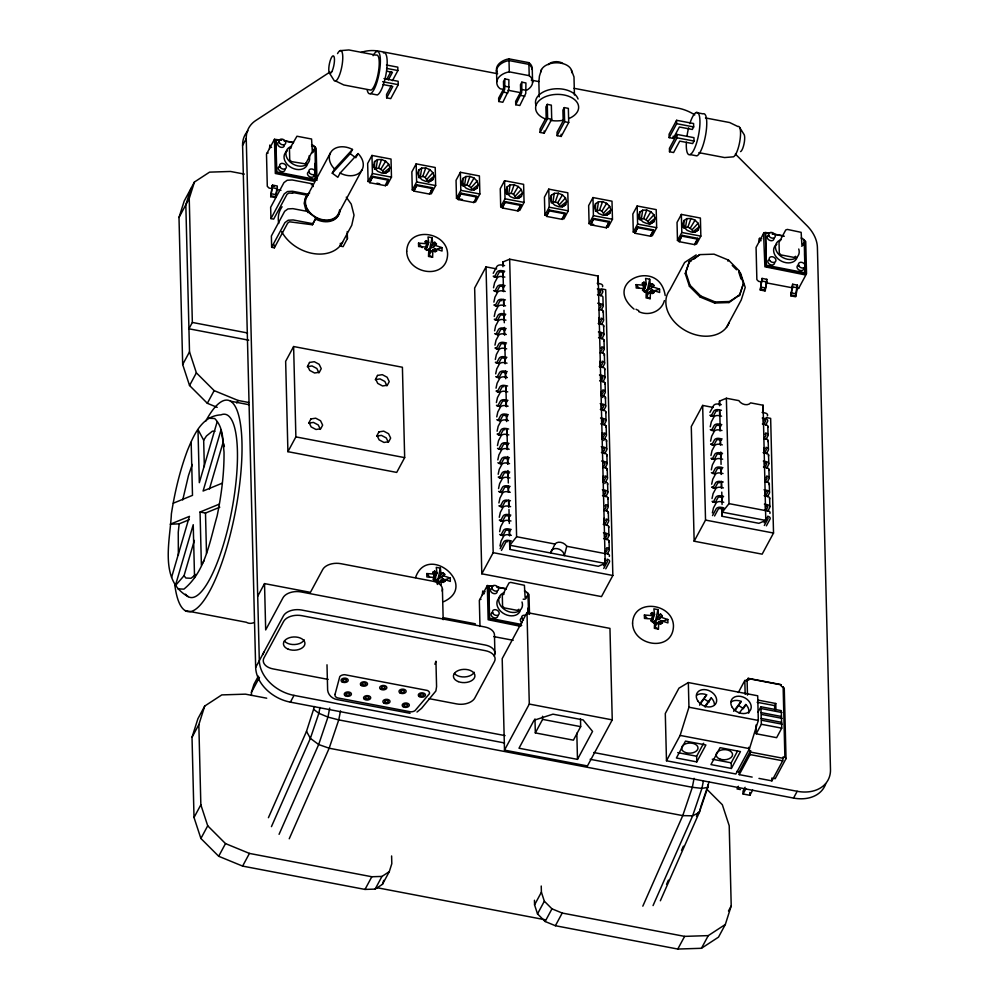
<?xml version="1.0" encoding="UTF-8"?>
<svg xmlns="http://www.w3.org/2000/svg" width="999" height="999" viewBox="0 0 999 999"><rect width="100%" height="100%" fill="white"/><g stroke="black" fill="none" stroke-linecap="round" stroke-linejoin="round"><path stroke-width="1.5" d="M427.297 250.25L426.036 249.213L427.21 246.865L425.949 245.829L427.085 243.731L418.531 243.157L418.606 246.553L427.16 247.128L424.937 248.701L426.623 250.387L428.846 248.801L428.496 256.443L432.579 257.218L432.917 249.588L435.027 251.985L436.638 250.936L434.528 248.526L433.404 250.624L431.368 251.036L429.133 255.195L432.579 257.218M433.803 580.382L435.477 577.272L434.228 576.236L435.352 574.138L426.798 573.563L426.885 576.947L435.439 577.522L434.315 579.62L435.564 580.656M645.304 292.37L643.631 290.697L644.792 288.336L643.543 287.312L644.667 285.214L636.113 284.64L636.201 288.024L644.755 288.599L642.532 290.185L645.304 292.37L646.428 290.284L646.078 297.914L650.162 298.689L650.511 291.059L652.622 293.456L654.22 292.407L652.122 290.01L650.998 292.095L648.963 292.507L646.715 296.666L650.162 298.689M651.947 620.829L653.071 618.743L651.81 617.707L652.946 615.621L644.392 615.047L644.467 618.431L653.021 619.005L651.897 621.103L653.571 622.777L654.707 620.679L654.357 628.321L658.441 629.095L658.778 621.465L660.888 623.863L662.499 622.814L660.639 620.654L659.265 622.502L657.23 622.914L654.994 627.072L658.441 629.095M374.575 161.551L374.488 169.206L378.571 168.019L382.742 170.779L383.429 172.877L389.885 167.844L388.711 164.248L385.651 161.201L381.556 159.515L377.497 159.64L374.575 161.551L373.701 167.27M418.768 169.98L418.693 177.635L422.764 176.448L425.162 177.422L427.622 181.306L434.078 176.274L432.904 172.677L429.857 169.63L425.749 167.944L421.69 168.069L418.768 169.98L417.757 173.164L418.943 176.761L421.99 179.808L426.086 181.493L430.144 181.368L433.067 179.445L434.078 176.274M462.962 178.409L462.887 186.064L466.958 184.865L471.128 187.637L471.815 189.735L478.284 184.69L477.097 181.094L474.05 178.047L469.955 176.361L465.896 176.498L462.962 178.409L461.963 181.581L463.136 185.177L466.183 188.237L470.292 189.922L474.35 189.785L477.272 187.874L478.284 184.69M507.167 186.825L507.08 194.48L511.163 193.294L513.548 194.281L516.021 198.152L522.477 193.119L521.303 189.523L518.244 186.476L514.148 184.79L510.089 184.915L507.167 186.825L506.156 190.01L506.356 193.806M551.361 195.255L551.286 202.909L552.984 201.798L557.754 202.697L560.214 206.581L566.67 201.548L565.496 197.952L562.449 194.905L558.341 193.219L554.283 193.344L551.361 195.255L550.349 198.439L551.535 202.035L554.582 205.082L558.678 206.768L562.737 206.643L565.659 204.733L566.67 201.548M595.554 203.684L595.479 211.338L599.55 210.14L601.947 211.126L604.407 215.01L610.876 209.977L609.69 206.368L606.643 203.321L602.547 201.636L598.488 201.773L595.554 203.684L594.555 206.855L595.729 210.452L598.776 213.511L602.884 215.197L606.942 215.06L609.865 213.149L610.876 209.977M639.76 212.1L639.672 219.755L643.756 218.569L647.926 221.328L648.613 223.426L655.069 218.394L653.895 214.797L650.836 211.751L646.74 210.065L642.682 210.19L639.76 212.1L638.748 215.285L638.948 219.081M683.953 220.529L683.878 228.184L687.949 226.998L692.12 229.758L692.806 231.855L699.263 226.823L698.089 223.227L695.042 220.18L690.933 218.494L686.875 218.619L683.953 220.529L682.941 223.714L683.154 227.51M437.075 582.704L437.112 579.208L434.89 580.781L433.216 579.108L435.439 577.522M441.133 584.552L441.196 579.982L443.306 582.38L444.917 581.331L442.807 578.933L438.524 583.516M502.797 264.86L502.784 262.05L509.665 259.191L598.189 276.061L605.207 563.411L598.314 566.283L509.79 549.4L509.752 540.571M598.189 276.061L598.226 284.89M719.517 405.319L719.492 401.111L726.373 398.251L738.848 400.624A7.168 5.332 28.3 0 0 750.624 402.872L763.099 405.244L765.796 520.442L758.903 523.314L722.19 516.308L722.165 507.529M763.099 405.244L763.086 412.5M189.173 519.742L179.171 523.838L178.259 532.23L178.359 555.244M504.845 78.933L504.682 89.41L498.738 101.498L502.822 102.273L508.766 90.185L508.916 79.708L504.845 78.933L503.471 81.468L503.658 88.811L498.651 98.102L498.738 101.498M521.84 82.168L521.678 92.657L515.734 104.733L519.817 105.507L525.761 93.431L525.924 82.954L521.84 82.168L520.479 84.703L520.654 92.045L515.659 101.349L515.734 104.733M756.218 733.778L761.338 724.275L760.901 706.768L781.305 710.651L781.742 728.159L776.623 737.674L756.218 733.778L756.006 725.024M376.198 168.094L377.497 159.64M420.392 176.523L421.69 168.069M464.597 184.94L465.896 176.498M508.791 193.369L510.089 184.915M552.984 201.798L554.283 193.344M597.19 210.215L598.488 201.773M641.383 218.644L642.682 210.19M685.576 227.073L686.875 218.619M427.21 246.865L428.683 242.682L428.009 236.963L432.092 237.75L432.767 243.456L429.046 251.798L429.133 255.195M435.477 577.272L436.963 573.089L436.276 567.37L440.359 568.144L441.046 573.863L437.325 582.205L437.375 584.465M644.792 288.336L646.278 284.166L645.591 278.446L649.675 279.221L650.361 284.94L646.64 293.281L646.715 296.666M653.071 618.743L654.545 614.56L653.87 608.841L657.941 609.627L658.628 615.347L654.907 623.676L654.994 627.072M182.73 499.937L188.486 475.549L192.233 464.473M268.419 817.706L306.506 731.343L314.473 706.505M319.992 707.442L318.856 713.298L310.377 738.361L271.441 826.635M329.707 708.066L327.959 717.082L318.669 744.542L279.071 834.315M340.509 710.926L338.748 719.892L329.171 748.226L289.235 838.76M694.08 778.321L692.332 787.299L682.754 815.621L642.819 906.168M703.396 780.856L701.935 788.373L692.644 815.821L653.046 905.594M708.903 781.568L707.767 787.424L699.288 812.499L660.351 900.773M566.77 546.291L564.335 555.619A7.168 5.332 28.3 0 0 557.392 548.676A7.168 5.332 28.3 0 0 550.736 553.034L554.994 544.043A7.168 5.332 28.3 0 1 566.77 546.291L605.144 553.608L607.092 550.162A1.598 0.987 -1.4 0 0 606.093 548.938M432.092 237.75L429.046 251.798L434.79 249.95M493.518 287.762L494.58 282.829L497.152 278.059A3.746 2.31 -1.4 0 1 501.885 276.536L504.87 277.098M493.881 302.11L494.942 297.178L497.514 292.407A3.746 2.31 -1.4 0 1 502.247 290.884L505.219 291.446M494.23 316.458L495.304 311.513L497.864 306.755A3.746 2.31 -1.4 0 1 502.609 305.219L505.581 305.794M437.624 580.794L440.359 568.144M494.592 330.806L495.666 325.861L498.226 321.104A3.746 2.31 -1.4 0 1 502.972 319.568L505.944 320.142M494.955 345.142L496.016 340.209L498.588 335.439A3.746 2.31 -1.4 0 1 503.321 333.916L506.306 334.478M495.317 359.49L496.378 354.558L498.951 349.787A3.746 2.31 -1.4 0 1 503.683 348.264L506.668 348.826M495.679 373.838L496.74 368.906L499.3 364.136A3.746 2.31 -1.4 0 1 504.045 362.612L507.017 363.174M496.028 388.186L497.102 383.241L499.662 378.484A3.746 2.31 -1.4 0 1 504.408 376.948L507.38 377.522M496.391 402.535L497.465 397.59L500.024 392.832A3.746 2.31 -1.4 0 1 504.757 391.296L507.742 391.87M496.753 416.87L497.814 411.938L500.387 407.167A3.746 2.31 -1.4 0 1 505.119 405.644L508.104 406.206M497.115 431.218L498.176 426.286L500.749 421.516A3.746 2.31 -1.4 0 1 505.482 419.992L508.454 420.554M497.465 445.566L498.538 440.634L501.098 435.864A3.746 2.31 -1.4 0 1 505.844 434.34L508.816 434.902M497.827 459.915L498.901 454.97L501.461 450.212A3.746 2.31 -1.4 0 1 506.193 448.676L509.178 449.25M498.189 474.263L499.25 469.318L501.823 464.56A3.746 2.31 -1.4 0 1 506.555 463.024L509.54 463.598M498.551 488.598L499.612 483.666L502.185 478.896A3.746 2.31 -1.4 0 1 506.918 477.372L509.89 477.934M498.901 502.947L499.975 498.014L502.534 493.244A3.746 2.31 -1.4 0 1 507.28 491.72L510.252 492.282M499.263 517.295L500.337 512.362L502.897 507.592A3.746 2.31 -1.4 0 1 507.642 506.068L510.614 506.63M499.625 531.643L500.686 526.698L503.259 521.94A3.746 2.31 -1.4 0 1 507.992 520.404L510.976 520.979M499.987 545.991L501.048 541.046L503.621 536.288A3.746 2.31 -1.4 0 1 508.354 534.752L511.338 535.327M649.675 279.221L646.64 293.281L659.552 289.111L659.64 292.495L652.122 290.01M603.608 565.734L604.145 563.274M657.941 609.627L654.907 623.676L659.215 622.29M710.239 426.823L711.3 421.89L713.86 417.12A3.746 2.31 -1.4 0 1 718.606 415.596L721.578 416.158M710.589 441.171L711.663 436.226L714.223 431.468A3.746 2.31 -1.4 0 1 718.968 429.932L721.94 430.507M710.951 455.519L712.012 450.574L714.585 445.816A3.746 2.31 -1.4 0 1 719.317 444.28L722.302 444.855M711.313 469.855L712.374 464.922L714.947 460.152A3.746 2.31 -1.4 0 1 719.68 458.628L722.664 459.19M711.675 484.203L712.737 479.27L715.309 474.5A3.746 2.31 -1.4 0 1 720.042 472.977L723.014 473.538M712.025 498.551L713.099 493.618L715.659 488.848A3.746 2.31 -1.4 0 1 720.404 487.325L723.376 487.887M712.387 512.899L713.461 507.954L716.021 503.196A3.746 2.31 -1.4 0 1 720.754 501.66L723.738 502.235M764.198 522.777L764.735 520.304M752.172 777.097L739.248 774.637L750.062 754.57L750.549 750.686L748.85 750.361L748.775 747.289M758.965 778.396L771.89 780.856L782.692 760.788L783.191 756.905L784.889 757.23L786.026 758.616L775.212 778.683L772.951 778.246M313.286 186.551L311.938 183.729L292.133 179.957L287.2 180.245L283.966 182.592L270.654 207.305L270.941 218.606L273.664 219.118L286.963 194.405L288.761 193.107L292.482 193.132L292.719 192.058M270.704 196.703L272.502 185.09L277.26 186.001L277.322 188.674L275.462 197.602L270.704 196.703L272.502 185.09M276.86 188.986L275.462 197.602M760.276 290.022L762.075 278.409L766.832 279.32L766.895 282.005L765.034 290.934L760.276 290.022L762.075 278.409M766.433 282.305L765.034 290.934M790.871 295.854L792.669 284.24L797.427 285.152L797.489 287.837L795.629 296.765L790.871 295.854L792.669 284.24M795.566 294.081L797.427 285.152M700.486 808.016L699.288 812.499L692.644 815.821L682.754 815.621L329.171 748.226L318.669 744.542L310.377 738.361L306.506 731.343M171.591 577.335L189.448 516.371L170.255 524.225L179.171 523.838M217.183 421.715L199.325 482.679L197.989 429.57L203.671 440.209L204.333 466.62M220.966 430.045L203.097 491.021L222.29 483.166M194.555 577.822L193.232 524.7L175.362 585.676L184.041 575.686L194.368 540.434M209.403 489.11L223.177 442.107L221.241 431.556M666.483 760.763L680.132 735.414L688.948 707.217L688.336 682.554L757.704 695.779L758.316 720.441L749.5 748.638L735.851 773.988L666.483 760.763L665.297 713.511L678.958 688.161L688.336 682.554M217.195 407.355L207.33 403.296L189.548 385.514L182.68 364.523L178.996 217.47L184.203 201.036L194.443 182.018L209.553 172.14L230.519 171.466L244.305 174.101M191.034 188.361L185.826 204.795L189.51 351.848L196.378 372.839L214.161 390.621L238.087 400.462L248.801 402.497M178.996 217.47L189.236 198.451L194.443 182.018M391.608 855.956L391.808 863.698L389.285 871.652L382.455 884.327L375.149 889.098L364.997 889.422L242.607 866.096L218.681 856.268L200.899 838.473L194.018 817.494L192.02 737.287L197.902 718.731L204.72 706.056L221.778 694.904L245.442 694.155L266.708 698.201M192.02 737.287L198.838 724.612L204.72 706.056M373.564 164.735L374.737 168.332L377.797 171.378L381.893 173.064L385.951 172.939L388.873 171.029L389.885 167.844M251.498 695.429L251.423 692.332L253.933 684.377L258.366 676.148M541.52 69.53L539.423 76.161L538.861 81.881L539.235 96.94M506.156 190.01L507.33 193.606L510.389 196.653L514.485 198.339L518.543 198.214L521.466 196.303L522.477 193.119M382.455 884.327L383.716 880.344M638.748 215.285L639.922 218.881L642.981 221.928L647.077 223.614L651.136 223.489L654.058 221.578L655.069 218.394M682.941 223.714L684.128 227.31L687.175 230.357L691.271 232.043L695.329 231.918L698.251 230.007L699.263 226.823M685.289 273.639L689.422 261.363L699.737 254.62L714.035 254.158L728.508 260.102L739.26 270.866L743.418 283.554L739.859 294.767L728.983 302.56L714.672 303.022L700.199 297.078L689.447 286.313L685.289 273.639L689.422 261.363M739.297 295.816L743.418 283.554M534.453 900.249L534.565 904.882L537.512 913.885L545.142 921.503L555.394 925.723L677.784 949.05L701.448 948.288L718.506 937.137L725.336 924.462L731.218 905.918L729.208 825.711L722.339 804.732L706.643 789.035M700.886 806.518L708.266 784.715L707.767 787.424L701.935 788.373L692.332 787.299L338.748 719.892L327.959 717.082L318.856 713.298L313.886 709.54M378.571 168.019L381.556 159.515M422.764 176.448L425.749 167.944M466.958 184.865L469.955 176.361M511.163 193.294L514.148 184.79M555.357 201.723L558.341 193.219M599.55 210.14L602.547 201.636M643.756 218.569L646.74 210.065M687.949 226.998L690.933 218.494M666.545 884.39L668.418 880.144M681.53 850.411L683.403 846.165M696.515 816.433L698.388 812.187M281.631 140.222L274.475 139.273L266.496 154.121L267.295 186.313L269.031 188.049L272.015 188.611M274.475 139.273L275.324 173.464L313.811 181.206M312.3 151.361L311.576 139.023L296.953 136.226L289.46 149.138L289.735 159.877L291.471 161.613L305.582 163.886L311.838 152.273M305.582 163.886L306.044 162.987M270.941 218.606L284.253 193.881L287.487 191.533L292.42 191.246L308.341 194.281L305.369 197.952L304.171 203.309L305.657 209.191L308.204 212.737L308.778 211.676L292.844 208.641L287.924 208.928L284.678 211.276L271.378 236.001L271.653 247.29L274.375 247.814L287.687 223.102L289.485 221.79L312.375 224.775L315.984 217.907A18.644 13.861 28.3 0 0 340.047 210.402M312.375 224.775L315.984 217.907L310.177 213.624L306.218 208.129L304.732 202.26L305.944 196.89L309.653 192.857M415.534 577.572C427.547 542.669 479.145 585.389 443.731 601.66M492.969 586.226L487.312 585.551L479.333 600.399L479.982 626.46M487.312 585.551L488.161 619.742L520.679 626.348M525.137 597.652L524.413 585.302L510.626 582.38L509.028 582.904L502.297 595.429L502.572 606.156L504.295 607.892L517.22 610.352L518.881 609.265M664.385 300.599C661.45 311.688 648.688 316.471 638.661 311.563M769.705 233.267L765.234 232.405L763.573 233.491L764.897 266.783L804.869 274.812L806.53 273.726L805.731 241.533L803.995 239.797M795.616 256.306L793.955 257.392L781.031 254.932L779.307 253.197L779.033 242.47L785.763 229.945L787.362 229.42L801.148 232.342L801.872 244.693M797.364 288.761L799.025 287.662M504.495 742.956L290.372 702.147A35.852 26.648 28.3 0 1 255.669 667.432L242.595 145.392L246.241 138.636A35.852 26.648 28.3 0 1 255.694 120.567L329.982 72.015M189.236 198.451L192.345 322.452L188.923 328.796L248.714 340.184M182.68 364.523L189.51 351.848M189.548 385.514L196.378 372.839M271.653 247.29L284.965 222.577L288.212 220.23L293.132 219.942L312.949 223.714M311.376 184.79L311.938 183.729M306.568 197.228L330.457 152.859M207.33 403.296L214.161 390.621M340.122 173.064A17.932 13.324 28.3 0 0 360.627 171.803A17.932 13.324 28.3 0 0 358.067 153.571L340.122 173.064L337.849 177.285L332.255 173.177L334.528 168.956L352.485 149.45A17.932 13.324 28.3 0 0 331.968 150.724A17.932 13.324 28.3 0 0 334.528 168.956M386.9 79.058L390.996 71.453M388.349 79.908L392.445 72.303L386.7 71.216M332.255 173.177L350.199 153.684L352.485 149.45M392.42 80.682L397.889 70.542L397.802 67.158L386.463 64.997M391.346 85.577L386.563 94.443L386.65 97.827L390.734 98.614L398.239 84.665L398.151 81.281L383.991 78.584M386.65 97.827L392.794 86.426L382.742 84.515M355.794 157.792L358.067 153.571M362.137 169.655L338.249 214.023A17.932 13.324 28.3 0 1 314.71 216.546A17.932 13.324 28.3 0 1 308.079 195.092M236.726 402.997L238.087 400.462M385.464 185.689L385.452 184.84L387.15 185.165L391.471 177.148L391.021 159.066L371.978 155.444L367.657 163.461L368.107 181.543L369.805 181.868L372.764 176.373L388.399 179.358L388.424 180.195L385.464 185.689L369.83 182.717L369.805 181.868M368.107 181.543L372.427 173.514L371.978 155.444M369.83 182.717L372.764 176.373M347.252 231.543L347.427 238.611L343.107 246.641L340.384 246.116L351.76 225.25L354.021 215.147L351.223 204.071L346.266 197.165M293.619 346.528L285.652 361.313L287.912 451.673L396.703 472.415L404.67 457.629L402.41 367.257L293.619 346.528L295.879 436.888L287.912 451.673M386.188 183.466L387.662 180.732M429.67 194.118L429.645 193.269L431.343 193.594L435.664 185.564L435.214 167.495L416.171 163.861L411.85 171.89L412.3 189.96L414.011 190.285L416.958 184.803L432.604 187.775L432.617 188.624L429.67 194.118L414.023 191.134L414.011 190.285M412.3 189.96L416.633 181.943L416.171 163.861M414.023 191.134L416.958 184.803M431.118 190.522L432.604 187.775M473.863 202.547L476.798 196.204L461.163 193.219L458.204 198.714L458.229 199.563L473.863 202.547L473.838 201.698L475.536 202.023L479.87 193.993L479.408 175.924L460.377 172.29L456.056 180.32L456.506 198.389L462.462 199.525M456.506 198.389L460.826 190.359L460.377 172.29M458.229 199.563L461.163 193.219M431.293 247.64L433.316 247.24L434.453 245.142L436.463 243.943L434.79 242.27L432.767 243.456M432.917 249.588L431.793 251.673L431.368 251.036M257.705 596.278L264.523 583.603L310.427 592.357L322.702 569.542A14.348 8.829 -1.4 0 1 340.859 563.686L432.654 581.181A14.348 8.829 -1.4 0 1 442.182 591.096M518.056 210.964L518.044 210.115L519.742 210.439L524.063 202.422L523.613 184.34L504.57 180.719L500.249 188.736L500.699 206.818L502.397 207.143L505.357 201.648L520.991 204.633L521.016 205.469L518.056 210.964L502.422 207.992L502.397 207.143M547.277 104.358L545.904 106.893L546.178 117.632L540.034 129.033L540.122 132.43L544.193 133.204L551.71 119.256L551.348 105.145L547.277 104.358L547.627 118.481L540.122 132.43M500.699 206.818L505.019 198.789L504.57 180.719M502.422 207.992L505.357 201.648M255.669 667.432L283.429 615.884A14.348 8.829 -1.4 0 1 301.573 610.027L485.164 645.017A14.348 8.829 -1.4 0 1 494.218 656.056M564.273 107.605L562.899 110.14L563.174 120.867L557.03 132.28L557.117 135.664L561.201 136.438L568.706 122.502L568.356 108.379L564.273 107.605L564.622 121.728L557.117 135.664M251.423 692.332L259.478 677.347M496.628 268.906L486.026 266.883L474.65 288.012L481.805 573.801L601.485 596.603L612.849 575.486L605.694 289.698L601.148 288.836M518.044 210.115L520.991 204.633M194.018 817.494L200.849 804.807L198.838 724.612M493.219 273.301L496.865 266.546A3.746 2.31 -1.4 0 1 501.598 265.01L504.582 265.584M504.033 272.49L501.061 271.928A1.598 0.987 -1.4 0 0 499.038 272.577L496.478 277.347L493.231 276.236L494.443 276.948L497.002 272.19A3.746 2.31 -1.4 0 1 501.735 270.654L504.72 271.228M562.262 219.393L562.237 218.544L563.936 218.868L568.256 210.839L567.807 192.77L548.763 189.136L544.443 197.165L544.892 215.235L546.603 215.559L549.55 210.077L565.197 213.049L565.222 213.898L562.262 219.393L546.615 216.408L546.603 215.559M493.593 290.584L494.792 291.296L497.365 286.538A3.746 2.31 -1.4 0 1 502.097 285.002L505.082 285.577M200.899 838.473L207.717 825.798L200.849 804.807M494.792 291.296L496.84 291.683L499.4 286.925A1.598 0.987 -1.4 0 1 501.423 286.276L504.395 286.838M501.773 300.612A1.598 0.987 -1.4 0 0 499.762 301.273L497.19 306.031L493.943 304.932L495.154 305.644L497.727 300.874A3.746 2.31 -1.4 0 1 502.46 299.35L505.432 299.912M544.892 215.235L549.225 207.218L548.763 189.136M546.615 216.408L549.55 210.077M505.119 315.534L502.135 314.96A1.598 0.987 -1.4 0 0 500.124 315.609L497.552 320.379L494.305 319.28L495.516 319.992L498.076 315.222A3.746 2.31 -1.4 0 1 502.822 313.698L505.794 314.26M290.372 702.147L294.018 695.391L505.069 735.614M494.667 333.629L495.879 334.34L498.439 329.57A3.746 2.31 -1.4 0 1 503.184 328.047L506.156 328.609M495.879 334.34L497.914 334.727L500.487 329.957A1.598 0.987 -1.4 0 1 502.497 329.308L505.469 329.882M218.681 856.268L225.499 843.593L207.717 825.798M562.237 218.544L564.46 214.423M505.831 344.218L502.859 343.656A1.598 0.987 -1.4 0 0 500.836 344.305L498.276 349.076L495.029 347.964L496.228 348.676L498.801 343.918A3.746 2.31 -1.4 0 1 503.533 342.382L506.518 342.957M506.193 358.566L503.209 358.004A1.598 0.987 -1.4 0 0 501.198 358.653L498.638 363.411L495.379 362.312L496.59 363.024L499.163 358.266A3.746 2.31 -1.4 0 1 503.896 356.73L506.88 357.305M606.455 227.822L609.39 221.478L593.756 218.494L590.796 223.988L590.821 224.837L606.455 227.822L606.43 226.973L608.129 227.297L612.462 219.268L612 201.199L592.969 197.565L588.648 205.594L589.098 223.664L593.643 224.538M495.741 376.66L496.953 377.372L499.512 372.602A3.746 2.31 -1.4 0 1 504.258 371.079L507.23 371.64M496.953 377.372L498.988 377.759L501.56 373.002A1.598 0.987 -1.4 0 1 503.571 372.34L506.555 372.914M503.933 386.688A1.598 0.987 -1.4 0 0 501.923 387.337L499.35 392.108L496.103 391.009L497.315 391.72L499.875 386.95A3.746 2.31 -1.4 0 1 504.62 385.427L507.592 385.989M242.607 866.096L249.438 853.421L371.828 876.747L381.968 876.423L389.285 871.652M589.098 223.664L593.418 215.634L592.969 197.565M590.821 224.837L593.756 218.494M507.267 401.61L504.295 401.036A1.598 0.987 -1.4 0 0 502.272 401.685L499.712 406.456L496.466 405.357L497.664 406.069L500.237 401.298A3.746 2.31 -1.4 0 1 504.97 399.775L507.954 400.337M496.828 419.705L498.026 420.404L500.599 415.646A3.746 2.31 -1.4 0 1 505.332 414.11L508.316 414.685M498.026 420.404L500.074 420.804L502.634 416.034A1.598 0.987 -1.4 0 1 504.645 415.384L507.629 415.946M606.43 226.973L609.39 221.478M505.007 429.732A1.598 0.987 -1.4 0 0 502.997 430.382L500.424 435.139L497.177 434.041L498.389 434.752L500.961 429.995A3.746 2.31 -1.4 0 1 505.694 428.459L508.666 429.033M497.539 448.389L498.751 449.1L501.311 444.33A3.746 2.31 -1.4 0 1 506.056 442.807L509.028 443.369M676.585 120.305L669.08 134.241L669.168 137.637L673.239 138.411L679.382 126.998L692.307 129.47L693.668 126.935L693.581 123.539L676.585 120.305L676.673 123.689L669.168 137.637M498.751 449.1L500.786 449.488L503.359 444.73A1.598 0.987 -1.4 0 1 505.369 444.068L508.341 444.642M650.649 236.239L650.636 235.389L652.335 235.714L656.655 227.697L656.206 209.615L637.162 205.994L632.842 214.023L633.291 232.093L634.989 232.417L637.949 226.923L653.583 229.907L653.608 230.744L650.649 236.239L635.014 233.267L634.989 232.417M497.902 462.737L499.113 463.449L501.673 458.678A3.746 2.31 -1.4 0 1 506.406 457.155L509.39 457.717M435.989 581.306L437.112 579.208M676.935 134.415L669.43 148.364L669.517 151.748L673.601 152.535L679.732 141.121L692.657 143.581L694.018 141.046L693.943 137.662L676.935 134.415L677.022 137.812L669.517 151.748M499.113 463.449L501.148 463.836L503.708 459.065A1.598 0.987 -1.4 0 1 505.731 458.416L508.703 458.991M439.56 578.046L441.595 577.634L442.719 575.549L444.742 574.35L443.057 572.664L441.046 573.863M443.306 582.38L440.072 582.08L441.196 579.982M509.065 473.339L506.093 472.764A1.598 0.987 -1.4 0 0 504.07 473.414L501.51 478.184L498.264 477.085L499.463 477.797L502.035 473.026A3.746 2.31 -1.4 0 1 506.768 471.503L509.752 472.065M598.701 295.517L600.624 291.945A1.598 0.987 -1.4 0 0 599.625 290.709M633.291 232.093L637.612 224.063L637.162 205.994M600.749 295.904L602.672 292.332A3.746 2.31 -1.4 0 0 600.312 289.448L597.327 288.886M635.014 233.267L637.949 226.923M498.613 491.433L499.825 492.132L502.397 487.375A3.746 2.31 -1.4 0 1 507.13 485.839L510.102 486.413M599.063 309.865L600.986 306.281A1.598 0.987 -1.4 0 0 599.987 305.057M499.825 492.132L501.86 492.532L504.433 487.762A1.598 0.987 -1.4 0 1 506.443 487.112L509.428 487.674M601.098 310.252L603.034 306.681A3.746 2.31 -1.4 0 0 600.661 303.796L597.689 303.221M506.805 501.461A1.598 0.987 -1.4 0 0 504.795 502.11L502.222 506.868L498.976 505.769L500.187 506.481L502.747 501.723A3.746 2.31 -1.4 0 1 507.492 500.187L510.464 500.761M599.425 324.213L601.348 320.629A1.598 0.987 -1.4 0 0 600.349 319.405M601.46 324.6L603.384 321.016A3.746 2.31 -1.4 0 0 601.023 318.144M650.636 235.389L653.583 229.907M510.139 516.371L507.167 515.796A1.598 0.987 -1.4 0 0 505.144 516.458L502.584 521.216L499.338 520.117L500.549 520.829L503.109 516.058A3.746 2.31 -1.4 0 1 507.854 514.535L510.826 515.097M599.787 338.549L601.71 334.977A1.598 0.987 -1.4 0 0 600.699 333.753M601.823 338.936L603.746 335.364A3.746 2.31 -1.4 0 0 601.386 332.48L598.413 331.918M499.7 534.465L500.899 535.177L503.471 530.407A3.746 2.31 -1.4 0 1 508.204 528.883L511.188 529.445M600.137 352.897L602.072 349.325A1.598 0.987 -1.4 0 0 601.061 348.102M481.805 573.801L493.181 552.672L486.026 266.883M500.899 535.177L502.947 535.564L505.506 530.794A1.598 0.987 -1.4 0 1 507.529 530.144L510.501 530.719M602.185 353.284L604.108 349.712A3.746 2.31 -1.4 0 0 601.748 346.828M500.124 548.688L503.758 541.933A3.746 2.31 -1.4 0 1 508.491 540.397L511.476 540.971M694.854 244.668L694.829 243.818L696.528 244.143L700.848 236.114L700.399 218.044L681.355 214.41L677.035 222.44L677.484 240.509L679.195 240.834L682.142 235.352L697.789 238.324L697.814 239.173L694.854 244.668L679.208 241.683L679.195 240.834M501.436 550.424L505.794 542.32A1.598 0.987 -1.4 0 1 507.817 541.67M600.499 367.245L602.422 363.673A1.598 0.987 -1.4 0 0 601.423 362.437M602.547 367.632L604.47 364.061A3.746 2.31 -1.4 0 0 602.11 361.176M485.102 591.758L482.717 591.308L482.33 594.83M600.861 381.593L602.784 378.009A1.598 0.987 -1.4 0 0 601.785 376.785M648.875 289.123L650.911 288.711L652.035 286.613L654.045 285.427L652.372 283.741L650.361 284.94M677.484 240.509L681.817 232.492L681.355 214.41M652.622 293.456L649.387 293.157L650.511 291.059M602.897 381.98L604.82 378.409A3.746 2.31 -1.4 0 0 602.459 375.524L599.487 374.95M679.208 241.683L682.142 235.352M601.223 395.941L603.146 392.357A1.598 0.987 -1.4 0 0 602.135 391.133M602.622 397.515L605.182 392.744A3.746 2.31 -1.4 0 0 602.822 389.872M601.573 410.277L603.508 406.705A1.598 0.987 -1.4 0 0 602.497 405.482M603.621 410.664L605.544 407.093A3.746 2.31 -1.4 0 0 603.184 404.208L600.199 403.646M694.829 243.818L697.789 238.324M601.935 424.625L603.858 421.054A1.598 0.987 -1.4 0 0 602.859 419.83M603.983 425.012L605.906 421.441A3.746 2.31 -1.4 0 0 603.546 418.556L600.561 417.994M699.737 254.62L694.005 259.041M602.297 438.973L604.22 435.402A1.598 0.987 -1.4 0 0 603.221 434.165M603.696 440.547L606.256 435.789A3.746 2.31 -1.4 0 0 603.896 432.904M689.447 286.313L690.022 285.264L685.863 272.577M364.997 889.422L371.828 876.747M602.659 453.321L604.582 449.737A1.598 0.987 -1.4 0 0 603.571 448.514M604.695 453.708L606.618 450.137A3.746 2.31 -1.4 0 0 604.258 447.252L601.286 446.678M375.149 889.098L381.968 876.423M603.021 467.669L604.944 464.085A1.598 0.987 -1.4 0 0 603.933 462.862M526.997 612.574L502.197 658.628L504.495 750.124L587.449 765.933L612.25 719.879L609.952 628.383L526.997 612.574L529.295 704.07L504.495 750.124M605.057 468.056L606.98 464.473A3.746 2.31 -1.4 0 0 604.62 461.6L601.635 461.026M700.199 297.078L700.774 296.016L690.022 285.264M603.371 482.005L605.294 478.434A1.598 0.987 -1.4 0 0 604.295 477.21M604.77 483.591L607.342 478.821A3.746 2.31 -1.4 0 0 604.982 475.936M727.946 261.164L728.508 260.102M603.733 496.353L605.656 492.782A1.598 0.987 -1.4 0 0 604.657 491.558M605.769 496.74L607.704 493.169A3.746 2.31 -1.4 0 0 605.332 490.284L602.36 489.722M714.672 303.022L715.234 301.96L729.545 301.511L739.859 294.767M604.095 510.701L606.018 507.13A1.598 0.987 -1.4 0 0 605.019 505.906M606.131 511.088L608.054 507.517A3.746 2.31 -1.4 0 0 605.694 504.632M739.26 270.866L738.698 271.915L741.008 278.971M604.457 525.049L606.381 521.466A1.598 0.987 -1.4 0 0 605.369 520.242M761.837 238.798L759.452 238.349L759.065 241.87M764.048 232.592L756.068 247.44L756.867 279.633L758.603 281.368L761.588 281.93M606.493 525.437L608.416 521.865A3.746 2.31 -1.4 0 0 606.056 518.981M728.983 302.56L729.545 301.511M604.807 539.398L606.743 535.814A1.598 0.987 -1.4 0 0 605.731 534.59M606.855 539.785L608.778 536.201A3.746 2.31 -1.4 0 0 606.418 533.329L603.433 532.754M726.448 327.435L741.246 299.975L745.229 287.387L740.571 273.152M607.217 554.12L609.14 550.549A3.746 2.31 -1.4 0 0 606.768 547.664M603.746 568.443L607.38 561.688A1.598 0.987 -1.4 0 0 606.381 560.464M605.781 568.831L609.427 562.075A3.746 2.31 -1.4 0 0 607.067 559.19M766.37 280.17L766.832 279.32M713.236 407.442L702.659 405.419L691.283 426.548L694.155 541.208L762.15 554.158L773.526 533.041L770.654 418.381L766.121 417.52M580.481 718.88L580.681 726.648L573.401 740.159L535.327 732.904L542.607 719.38L542.519 716.283M709.939 412.35L713.573 405.594A3.746 2.31 -1.4 0 1 718.318 404.071L721.29 404.632M711.987 415.684L709.939 415.297L711.151 416.009L713.723 411.251A3.746 2.31 -1.4 0 1 718.456 409.715L721.44 410.289M710.301 429.645L711.513 430.357L714.073 425.586A3.746 2.31 -1.4 0 1 718.818 424.063L721.79 424.625M711.513 430.357L713.548 430.744L716.121 425.986A1.598 0.987 -1.4 0 1 718.131 425.337L721.116 425.899M721.465 440.247L718.493 439.672A1.598 0.987 -1.4 0 0 716.483 440.322L713.91 445.092L710.664 443.993L711.875 444.705L714.435 439.935A3.746 2.31 -1.4 0 1 719.18 438.411L722.152 438.973M798.551 288.574L806.056 274.625M721.827 454.595L718.855 454.021A1.598 0.987 -1.4 0 0 716.832 454.67L714.273 459.44L711.026 458.341L712.225 459.053L714.797 454.283A3.746 2.31 -1.4 0 1 719.53 452.759L722.514 453.321M711.375 472.689L712.587 473.389L715.159 468.631A3.746 2.31 -1.4 0 1 719.892 467.095L722.876 467.669M712.587 473.389L714.635 473.788L717.195 469.018A1.598 0.987 -1.4 0 1 719.205 468.369L722.19 468.931M719.567 482.717A1.598 0.987 -1.4 0 0 717.557 483.366L714.984 488.124L711.738 487.025L712.949 487.737L715.509 482.979A3.746 2.31 -1.4 0 1 720.254 481.443L723.226 482.017M722.901 497.627L719.929 497.065A1.598 0.987 -1.4 0 0 717.919 497.714L715.346 502.472L712.1 501.373L713.311 502.085L715.871 497.315A3.746 2.31 -1.4 0 1 720.616 495.791L723.588 496.353M694.155 541.208L705.531 520.079L702.659 405.419M577.484 759.377L592.544 731.405L583.129 719.917L552.947 714.173L534.065 720.254L519.005 748.226L577.484 759.377L576.823 733.191M712.524 515.596L716.158 508.841A3.746 2.31 -1.4 0 1 720.903 507.317L723.875 507.879M763.611 424.7L765.534 421.128A1.598 0.987 -1.4 0 0 764.522 419.892M657.142 619.517L659.178 619.118L660.314 617.02L662.325 615.821L660.651 614.148L658.628 615.347M714.56 515.984L718.206 509.228A1.598 0.987 -1.4 0 1 720.217 508.578L723.201 509.153M660.888 623.863L657.654 623.551L658.778 621.465M765.646 425.087L767.569 421.516A3.746 2.31 -1.4 0 0 765.209 418.631L762.237 418.057M763.973 439.048L765.896 435.464A1.598 0.987 -1.4 0 0 764.884 434.24M766.008 439.435L767.931 435.864A3.746 2.31 -1.4 0 0 765.571 432.979M764.322 453.384L766.245 449.812A1.598 0.987 -1.4 0 0 765.246 448.588M766.37 453.783L768.293 450.199A3.746 2.31 -1.4 0 0 765.933 447.315M764.685 467.732L766.608 464.16A1.598 0.987 -1.4 0 0 765.609 462.937M766.72 468.119L768.656 464.547A3.746 2.31 -1.4 0 0 766.283 461.663L763.311 461.101M534.565 904.882L541.396 892.207L541.233 886.026M765.047 482.08L766.97 478.509A1.598 0.987 -1.4 0 0 765.958 477.285M767.082 482.467L769.005 478.896A3.746 2.31 -1.4 0 0 766.645 476.011M537.512 913.885L544.343 901.21L541.396 892.207M765.409 496.428L767.332 492.857A1.598 0.987 -1.4 0 0 766.32 491.62M767.444 496.815L769.367 493.244A3.746 2.31 -1.4 0 0 767.007 490.359L764.023 489.785M765.758 510.776L767.682 507.192A1.598 0.987 -1.4 0 0 766.683 505.969M545.142 921.503L551.96 908.828L544.343 901.21M767.806 511.163L769.73 507.592A3.746 2.31 -1.4 0 0 767.369 504.707L764.385 504.133M764.335 525.474L767.981 518.718A1.598 0.987 -1.4 0 0 766.97 517.494M766.383 525.861L770.017 519.105A3.746 2.31 -1.4 0 0 767.657 516.221M555.394 925.723L562.212 913.049L684.615 936.375L708.279 935.613L725.336 924.462M699.612 705.182L706.643 694.817A10.752 7.992 28.3 0 0 696.84 695.129M705.194 707.017L711.263 697.876A10.752 7.992 28.3 0 1 714.397 704.432M696.79 761.887L705.893 744.979L685.489 741.096L676.398 757.991L696.79 761.887L696.653 756.231L703.658 743.231M738.336 692.532L744.817 680.494L748.788 680.082L748.75 678.671L748.151 678.321L746.703 680.993M735.127 710.576L741.196 701.423A10.752 7.992 28.3 0 0 731.393 701.748M744.118 707.667L745.816 704.495A10.752 7.992 28.3 0 1 748.663 713.174M757.979 712.2L760.901 706.768M731.355 768.468L740.446 751.573L720.054 747.677L710.951 764.585L731.355 768.468L731.206 762.824L737.512 751.123M739.248 774.637L739.185 771.815L750.549 750.686M774.737 710.152L774.625 705.606L775.761 703.496L758.278 700.162M738.436 786.275L737.012 788.923L740.421 789.572M745.104 787.274L742.994 791.171L743.069 793.993L749.874 795.291L752.672 790.097M743.069 793.993L745.866 788.798M677.784 949.05L684.615 936.375M701.448 948.288L708.279 935.613M728.483 910.988L731.218 905.918M590.134 759.29L793.543 798.064L797.19 791.295A35.852 26.648 28.3 0 0 830.481 769.542L817.407 247.515A35.852 26.648 28.3 0 0 806.955 225.649L735.376 154.046M434.915 664.273L435.939 661.213L436.575 686.625L435.889 690.958L421.541 708.353L416.995 712.05M380.956 169.006L385.651 161.201M425.162 177.422L429.857 169.63M469.355 185.851L474.05 178.047M513.548 194.281L518.244 186.476M557.754 202.697L562.449 194.905M601.947 211.126L606.643 203.321M646.141 219.555L650.836 211.751M690.346 227.972L695.042 220.18M202.123 563.923L204.358 560.252M203.671 440.209L206.468 435.964L212.375 431.193L214.96 431.306M699.987 703.421L706.643 694.817M704.62 706.48L711.263 697.876M733.603 711.263L741.196 701.423M739.173 713.099L745.816 704.495M509.665 259.191L516.608 536.725L509.865 545.242L605.207 563.411L605.082 558.741M726.373 398.251L729.02 503.633L722.277 512.15L765.796 520.442L765.709 517.357M382.742 170.779L388.711 164.248M426.935 179.208L432.904 172.677M471.128 187.637L477.097 181.094M515.334 196.054L521.303 189.523M559.527 204.483L565.496 197.952M603.721 212.912L609.69 206.368M647.926 221.328L653.895 214.797M692.12 229.758L698.089 223.227M431.643 245.554L434.79 242.27M433.316 247.24L436.463 243.943M649.225 287.038L652.372 283.741M650.911 288.711L654.045 285.427M439.91 575.961L443.057 572.664M441.595 577.634L444.742 574.35M657.504 617.432L660.651 614.148M659.178 619.118L662.325 615.821M185.489 594.168A93.232 24.376 -79.2 0 0 231.281 513.011A93.232 24.376 -79.2 0 0 221.029 414.847C201.748 415.796 193.769 435.202 187.425 450.474C179.783 470.966 174.75 492.295 171.378 513.886C170.192 540.821 158.829 580.569 188.224 596.653M195.779 574.45L191.059 578.271L185.876 578.034L184.041 575.686M644.205 291.858L646.428 290.284M653.571 622.777L650.799 620.579L653.021 619.005M652.484 622.265L654.707 620.679M643.543 287.312L642.357 283.192L643.968 282.143L646.278 284.166M434.228 576.236L433.042 572.115L434.652 571.066L436.963 573.089M696.203 254.92L684.627 262.487L669.842 289.947A34.066 25.312 28.3 0 0 685.963 330.881A34.066 25.312 28.3 0 0 729.27 322.302M688.848 262.412L691.433 260.727M428.683 242.682L426.373 240.672L424.762 241.721L427.085 243.731M654.545 614.56L652.235 612.549L650.624 613.598L652.946 615.621M385.252 173.252L388.873 171.029M428.246 182.417L433.067 179.445M473.651 190.097L477.272 187.874M517.844 198.526L521.466 196.303M562.037 206.955L565.659 204.733M606.243 215.372L609.865 213.149M649.225 224.538L654.058 221.578M694.63 232.23L698.251 230.007M173.302 503.209L192.495 495.354L191.171 442.245M201.386 565.147L200.05 512.025L219.243 504.17M200.05 512.025L205.494 513.061L219.792 507.217M437.662 249.026L441.97 247.627L442.058 251.024L434.528 248.526M437.325 582.205L450.237 578.034L450.324 581.418L442.807 578.933M662.087 621.366L667.832 619.505L667.919 622.901L660.389 620.404M292.482 193.132L293.856 192.695L307.767 195.342M532.267 69.618A17.932 11.039 -1.4 0 0 530.419 64.036L528.883 62.662L508.966 58.866L506.368 59.453A17.932 11.039 -1.4 0 0 496.803 71.691M526.573 90.297A17.932 11.039 -1.4 0 0 530.744 77.035L529.208 75.662L509.29 71.853L506.705 72.452A17.932 11.039 -1.4 0 0 498.651 87.388L500.187 88.761L503.246 89.348M275.961 140.272L276.348 172.79L315.422 180.245L315.185 163.287M289.935 148.239L291.121 148.052M266.958 153.209L268.157 153.022M765.534 233.591L766.358 266.346L804.994 273.564L804.682 253.596M307.255 366.67L312.025 365.934L316.87 368.506L318.956 372.877M375.249 379.632L380.02 378.896L384.865 381.468L386.963 385.839M308.666 423.151L313.436 422.415L318.281 424.987L320.379 429.358M376.66 436.113L381.431 435.377L386.276 437.949L388.374 442.32M488.798 586.55L489.185 619.08L521.715 625.424M502.772 594.517L503.958 594.343M479.795 599.5L480.994 599.313M340.035 50.674L348.876 49.95L376.074 55.132A17.932 4.683 -79.2 0 1 378.646 70.554A17.932 4.683 -79.2 0 1 371.004 90.147L343.806 84.965L335.639 81.006M208.654 418.244L214.685 418.519C223.526 427.235 222.814 440.696 224.026 452.147C224.213 473.613 221.416 494.955 217.12 515.971C209.778 541.233 205.444 571.628 183.891 589.135L177.872 588.861M433.404 250.624L436.638 250.936M650.998 292.095L654.22 292.407M441.683 581.031L444.917 581.331M659.265 622.502L662.499 622.814M410.065 713.286L337.038 699.562C332.342 698.776 328.209 695.042 327.635 690.197L326.998 664.785M271.553 147.39L269.942 147.165L269.88 145.017L269.493 148.551M761.126 240.709L759.515 240.484L759.452 238.349M484.39 593.681L482.779 593.443L482.717 591.308M497.639 73.739L379.882 51.299A35.852 26.648 28.3 0 0 361.114 52.447M531.281 80.157L538.923 81.606M574.1 88.312L678.096 108.142A35.852 26.648 28.3 0 1 694.792 114.91M696.166 112.55L702.959 113.849A21.516 5.619 -79.2 0 1 706.043 132.355A21.516 5.619 -79.2 0 1 696.877 155.869L690.072 154.57M705.481 117.932L729.657 122.54L737.811 126.498A15.522 4.058 -79.2 0 1 740.034 139.86A15.522 4.058 -79.2 0 1 733.416 156.831L724.575 157.555L698.888 152.66M505.019 86.276L509.103 87.05M522.027 89.51L526.098 90.297M507.854 90.222L520.104 92.557M386.551 68.382L397.889 70.542M676.673 123.689L693.668 126.935M503.746 92.195L507.829 92.969M520.741 95.442L524.825 96.216M382.654 81.693L398.239 84.665M677.022 137.812L694.018 141.046M547.627 118.481L551.71 119.256M564.622 121.728L568.706 122.502M370.492 93.656L377.297 94.955A21.516 5.619 -79.2 0 0 386.463 71.441A21.516 5.619 -79.2 0 0 383.379 52.935M284.603 140.784L293.556 142.495M772.689 233.828L783.129 235.814M281.006 140.297L275.824 139.81L276.798 171.953L315.459 179.458L315.072 146.94M284.053 140.884L293.231 142.632M311.576 146.129L314.635 146.703M769.043 233.329L765.396 233.129L766.37 265.272L805.019 272.789L804.207 240.035M772.102 233.916L784.327 236.239M372.427 173.514L391.471 177.148M416.633 181.943L435.664 185.564M460.826 190.359L479.87 193.993M505.019 198.789L524.063 202.422M549.225 207.218L568.256 210.839M593.418 215.634L612.462 219.268M637.612 224.063L656.655 227.697M681.817 232.492L700.848 236.114M372.789 177.223L388.424 180.195M416.983 185.639L432.617 188.624M461.176 194.068L476.823 197.053M505.382 202.497L521.016 205.469M549.575 210.914L565.222 213.898M593.768 219.343L609.415 222.327M637.974 227.772L653.608 230.744M682.167 236.189L697.814 239.173M376.91 183.217L379.757 183.766M272.04 185.939L274.425 186.388M272.565 187.775L277.322 188.674M762.137 281.094L766.895 282.005M792.731 286.925L797.489 287.837M276.486 189.46L280.956 190.322M766.058 282.792L792.894 287.899M271.104 193.719L275.861 194.618M760.676 287.038L765.434 287.937M791.27 292.869L796.028 293.781M271.154 195.854L275.911 196.766M760.726 289.173L765.484 290.085M791.333 295.005L796.091 295.916M434.453 245.142L441.97 247.627M652.035 286.613L659.552 289.111M597.19 283.229L600.162 283.803A3.746 2.31 -1.4 0 1 602.522 286.688M597.477 294.755L600.449 295.317A3.746 2.31 -1.4 0 1 602.934 297.015L603.146 305.482M494.443 276.948L496.478 277.347M598.201 323.451L601.173 324.013A3.746 2.31 -1.4 0 1 603.533 326.898M495.154 305.644L497.19 306.031M598.551 337.787L601.535 338.361A3.746 2.31 -1.4 0 1 603.896 341.246M495.516 319.992L497.552 320.379M599.275 366.483L602.247 367.045A3.746 2.31 -1.4 0 1 604.607 369.93M496.228 348.676L498.276 349.076M599.637 380.831L602.609 381.393A3.746 2.31 -1.4 0 1 604.969 384.278M762.087 412.412L765.072 412.987A3.746 2.31 -1.4 0 1 767.432 415.859M496.59 363.024L498.638 363.411M762.374 423.938L765.359 424.5A3.746 2.31 -1.4 0 1 767.719 427.385M711.151 416.009L713.199 416.396L715.759 411.638A1.598 0.987 -1.4 0 1 717.769 410.989M192.345 322.452L247.527 332.967M600.349 409.515L603.334 410.089A3.746 2.31 -1.4 0 1 605.694 412.974M497.315 391.72L499.35 392.108M763.099 452.622L766.071 453.196A3.746 2.31 -1.4 0 1 768.443 456.081M711.875 444.705L713.91 445.092M600.711 423.863L603.683 424.438A3.746 2.31 -1.4 0 1 606.056 427.31M497.664 406.069L499.712 406.456M763.461 466.97L766.433 467.544A3.746 2.31 -1.4 0 1 768.793 470.417M712.225 459.053L714.273 459.44M601.423 452.559L604.407 453.121A3.746 2.31 -1.4 0 1 606.768 456.006M498.389 434.752L500.424 435.139M764.173 495.666L767.157 496.228A3.746 2.31 -1.4 0 1 769.517 499.113M712.949 487.737L714.984 488.124M230.469 401.173L248.826 404.67M764.535 510.014L767.507 510.576A3.746 2.31 -1.4 0 1 769.879 513.461M729.02 503.633L765.734 510.639M713.311 502.085L715.346 502.472M295.879 436.888L404.67 457.629M602.509 495.591L605.481 496.166A3.746 2.31 -1.4 0 1 607.842 499.038M499.463 477.797L501.51 478.184M705.531 520.079L773.526 533.041M603.221 524.288L606.206 524.85A3.746 2.31 -1.4 0 1 608.566 527.734M500.187 506.481L502.222 506.868M603.583 538.636L606.555 539.198A3.746 2.31 -1.4 0 1 608.928 542.082M500.549 520.829L502.584 521.216M516.608 536.725L554.994 544.043M493.181 552.672L612.849 575.486M442.719 575.549L450.237 578.034M660.314 617.02L667.832 619.505M497.44 587.075L506.393 588.773M492.307 586.288L488.661 586.101L489.635 618.231L520.641 624.288M496.89 587.162L506.068 588.911M443.181 617.657L475.312 623.788M748.151 678.321L780.781 684.54L781.43 686.313L784.252 688.011L786.026 758.616M748.75 678.671L781.393 684.902M493.793 636.6L513.174 640.297M757.142 702.272L774.625 705.606M761.538 708.628L781.942 712.512M761.051 712.599L781.443 716.483M761.688 714.46L782.092 718.356M761.201 718.431L781.593 722.327M761.837 720.304L782.229 724.188M185.202 610.614L246.403 622.277A107.567 28.122 -79.2 0 0 253.808 622.614M688.948 707.217L758.316 720.441M761.338 724.275L781.742 728.159M529.295 704.07L612.25 719.879M680.132 735.414L749.5 748.638M750.586 752.097L783.228 758.316M750.062 754.57L782.692 760.788M542.607 719.38L580.681 726.648M328.134 679.407L273.052 668.905A14.348 8.829 -1.4 0 1 263.998 657.866L283.566 621.528A14.348 8.829 -1.4 0 1 301.723 615.671L485.302 650.661A14.348 8.829 -1.4 0 1 494.355 661.713L474.787 698.039A14.348 8.829 -1.4 0 1 456.643 703.908L429.108 698.651M677.709 752.622L696.653 756.231M712.262 759.215L731.206 762.824M736.912 771.378L739.185 771.815M593.781 752.522L797.19 791.295M377.147 887.736L545.529 919.829M700.774 296.016L715.234 301.96M551.96 908.828L562.212 913.049M225.499 843.593L249.438 853.421M642.532 290.185L643.631 290.697M424.937 248.701L426.036 249.213M650.799 620.579L651.897 621.103M433.216 579.108L434.315 579.62M314.423 146.478L316.159 148.214L316.958 180.407M527.26 592.757L528.995 594.492L529.495 614.422M738.923 705.656L743.543 708.716M704.357 699.038L708.99 702.097M495.629 290.971L496.84 291.683M712.349 430.032L713.548 430.744M496.703 334.016L497.914 334.727M713.423 473.076L714.635 473.788M497.789 377.048L498.988 377.759M498.863 420.092L500.074 420.804M499.575 448.776L500.786 449.488M499.937 463.124L501.148 463.836M500.661 491.82L501.86 492.532M501.735 534.852L502.947 535.564M350.199 153.684L354.682 156.968M634.04 309.116C601.173 281.943 659.315 256.98 665.197 295.554M642.357 283.192L644.667 285.214M433.042 572.115L435.352 574.138M732.242 265.459L736.538 269.767M636.113 284.64L638.873 288.012M418.531 243.157L422.202 247.652M644.392 615.047L647.152 618.406M426.798 573.563L429.558 576.935M648.963 292.507L649.387 293.157M657.23 622.914L657.654 623.551M439.647 581.43L440.072 582.08M739.735 127.622L744.218 134.74A8.966 2.348 -79.2 0 1 743.98 144.106A8.966 2.348 -79.2 0 1 740.571 151.611M329.245 72.752L333.728 79.87A15.522 4.058 -79.2 0 0 342.257 64.036A15.522 4.058 -79.2 0 0 337.537 53.609M527.909 593.219L528.583 613.261M571.453 70.192L573.988 76.923L574.437 95.005M643.968 282.143L645.154 286.251M652.235 612.549L653.421 616.658M426.373 240.672L427.56 244.78M434.652 571.066L435.839 575.174M223.589 443.581L224.4 446.528M347.078 235.577L347.427 238.611M462.025 182.854L462.162 185.389M783.129 686.638L784.889 757.23M775.761 703.496L775.911 709.552M767.831 426.198L768.044 434.665M768.194 440.534L768.406 449.013M768.556 454.882L768.768 463.361M768.918 469.23L769.13 477.697M769.28 483.578L769.492 492.045M769.63 497.927L769.842 506.393M763.248 418.668L763.398 424.837M763.973 447.964L764.098 452.597M764.322 461.85L764.485 468.019M764.747 478.808L764.822 481.893M765.059 491.146L765.172 495.779M765.409 505.019L765.559 511.188M771.815 778.034L771.89 780.856M747.09 679.77L747.477 695.117M749.799 792.469L749.874 795.291M744.817 680.494L745.167 694.305M719.492 401.111L719.605 405.744M719.73 410.364L720.229 430.419M720.454 439.672L720.579 444.293M720.766 452.01L721.078 464.348M721.153 467.432L721.303 473.601M721.503 481.306L721.653 487.475M721.778 492.107L722.077 504.445M719.555 410.926L719.667 415.572M719.904 424.875L720.054 431.068M720.254 438.823L720.404 445.017M720.641 454.32L720.754 458.966M720.991 468.269L721.141 474.463M721.34 482.217L721.49 488.411M721.728 497.714L721.84 502.36M722.002 508.566L722.19 516.308M673.189 136.151L673.239 138.411M603.296 311.351L603.508 319.83M603.658 325.699L603.871 334.178M604.008 340.047L604.22 348.514M604.37 354.395L604.582 362.862M604.732 368.743L604.944 377.21M605.094 383.079L605.307 391.558M605.444 397.427L605.656 405.906M605.806 411.775L606.018 420.242M606.168 426.123L606.381 434.59M606.53 440.472L606.743 448.938M606.893 454.807L607.105 463.286M607.242 469.155L607.454 477.634M607.604 483.504L607.817 491.97M607.966 497.852L608.179 506.318M608.329 512.2L608.541 520.666M608.678 526.535L608.891 535.014M609.04 540.884L609.253 549.363M598.339 289.56L598.501 295.791M599.05 317.57L599.2 323.801M599.437 333.129L599.55 337.799M600.137 361.139L600.287 367.357M600.486 375.137L600.636 381.368M600.911 392.257L600.998 395.367M601.223 404.707L601.348 409.378M601.573 418.706L601.698 423.376M601.922 432.717L602.085 438.936M602.272 446.715L602.434 452.934M603.021 476.273L603.171 482.505M603.371 490.284L603.521 496.503M604.07 518.294L604.233 524.512M604.457 533.853L604.582 538.523M604.894 550.961L604.969 554.083M561.138 134.191L561.201 136.438M544.143 130.944L544.193 133.204M532.592 82.605L532.305 71.304A17.932 11.039 -1.4 0 0 530.457 65.734L528.933 64.361L509.003 60.564L506.418 61.151A17.932 11.039 -1.4 0 0 496.853 73.389M528.883 62.662L529.208 75.662M534.977 718.93L535.327 732.904M527.984 608.066L528.134 614.11M508.966 58.866L509.29 71.853M502.784 262.05L502.897 266.721M503.009 271.391L503.521 291.621M503.708 299.4L503.871 305.619M503.983 310.289L504.295 322.739M504.42 327.41L504.607 335.189M504.807 342.969L505.307 363.199M505.506 370.979L505.706 378.758M505.894 386.538L506.406 406.755M506.593 414.535L506.755 420.766M506.943 428.546L507.455 448.776M507.654 456.555L507.842 464.335M508.004 470.554L508.316 483.004M508.391 486.113L508.541 492.345M508.741 500.124L508.891 506.343M508.978 509.453L509.328 523.464M509.478 529.682L509.64 535.901M502.834 271.865L502.959 276.548M503.184 285.901L503.309 290.572M503.533 299.937L503.696 306.169M503.896 313.961L504.045 320.204M504.283 329.558L504.395 334.228M504.632 343.594L504.795 349.825M504.982 357.617L505.144 363.861M505.332 371.653L505.494 377.897M505.681 385.689L505.844 391.92M506.081 401.273L506.193 405.956M506.431 415.309L506.58 421.553M506.78 429.345L506.943 435.576M507.13 443.381L507.292 449.612M507.48 457.405L507.642 463.648M507.829 471.441L507.992 477.684M508.229 487.037L508.341 491.708M508.578 501.073L508.728 507.305M508.928 515.097L509.078 521.341M509.315 530.694L509.44 535.377M509.59 541.608L509.79 549.4M496.528 70.517L496.803 81.818M494.93 653.783L494.48 635.714A14.348 8.829 -1.4 0 0 484.715 626.947L301.124 591.945A14.348 8.829 -1.4 0 0 282.979 597.802L265.684 629.919L264.523 583.603M442.407 588.786L443.181 619.667M431.268 190.584L431.343 193.594M340.309 243.294L340.384 246.116M274.3 244.992L274.375 247.814M246.241 138.636L259.315 660.664A35.852 26.648 28.3 0 0 294.018 695.391M205.494 513.061L206.506 553.471M342.657 242.158A35.14 26.111 28.3 0 1 313.012 253.496A35.14 26.111 28.3 0 1 281.693 231.618M278.746 223.451A35.14 26.111 28.3 0 1 282.093 206.768M339.523 210.052A18.644 13.861 28.3 0 1 315.422 218.956M638.773 310.602A17.47 12.987 28.3 0 1 636.038 309.265M520.329 610.476A12.55 9.328 28.3 0 1 503.034 613.149A12.55 9.328 28.3 0 1 500.187 597.14M522.015 601.985A12.55 9.328 28.3 0 1 514.897 612.412A12.55 9.328 28.3 0 1 499.912 604.47A12.55 9.328 28.3 0 1 504.433 592.657M522.052 622.777A3.584 2.66 28.3 0 1 521.928 617.882M523.426 620.242A3.584 2.66 28.3 0 1 521.753 616.77A3.584 2.66 28.3 0 1 524.987 615.297M497.252 591.445A3.584 2.66 28.3 0 1 492.207 592.919A3.584 2.66 28.3 0 1 492.082 588.024M497.852 615.734A3.584 2.66 28.3 0 1 492.819 617.207A3.584 2.66 28.3 0 1 492.694 612.312M526.485 597.015A3.584 2.66 28.3 0 1 523.151 599.2M524.375 591.008A3.584 2.66 28.3 0 1 527.722 593.731A3.584 2.66 28.3 0 1 526.211 596.603M681.98 746.628A8.229 5.07 -1.4 0 1 695.441 744.342A8.229 5.07 -1.4 0 1 692.794 752.784A8.229 5.07 -1.4 0 1 681.568 747.926M304.245 639.884A10.752 6.631 -1.4 0 1 294.792 644.53A10.752 6.631 -1.4 0 1 284.415 641.046M474.238 672.29A10.752 6.631 -1.4 0 1 464.785 676.935A10.752 6.631 -1.4 0 1 454.408 673.451M263.149 654.495A14.348 8.829 -1.4 0 1 263.861 652.21M765.721 438.848A3.746 2.31 -1.4 0 1 768.081 441.733M766.795 481.88A3.746 2.31 -1.4 0 1 769.155 484.765M606.917 553.546A3.746 2.31 -1.4 0 1 609.278 556.431M605.844 510.501A3.746 2.31 -1.4 0 1 608.204 513.386M605.119 481.818A3.746 2.31 -1.4 0 1 607.492 484.702M604.77 467.47A3.746 2.31 -1.4 0 1 607.13 470.354M604.045 438.773A3.746 2.31 -1.4 0 1 606.405 441.658M602.971 395.741A3.746 2.31 -1.4 0 1 605.332 398.626M601.898 352.709A3.746 2.31 -1.4 0 1 604.258 355.582M600.811 309.665A3.746 2.31 -1.4 0 1 603.171 312.55M545.953 119.143A21.516 13.249 -1.4 0 1 540.609 99.4A21.516 13.249 -1.4 0 1 573.214 98.589A21.516 13.249 -1.4 0 1 568.856 118.569M564.472 119.98A21.516 13.249 -1.4 0 1 550.299 120.317M548.226 64.673A8.966 5.519 -1.4 0 1 562.824 63.412M540.746 72.003A15.522 9.565 -1.4 0 1 557.192 62.775A15.522 9.565 -1.4 0 1 571.74 72.69M535.914 104.957A21.516 13.249 -1.4 0 1 552.697 89.073A21.516 13.249 -1.4 0 1 578.059 99.026M689.834 123.601A21.516 5.619 -79.2 0 1 699.687 117.52A21.516 5.619 -79.2 0 1 693.531 150.537A21.516 5.619 -79.2 0 1 686.375 142.17M687 136.064A21.516 5.619 -79.2 0 1 688.636 127.785M373.114 55.694A21.516 5.619 -79.2 0 1 380.282 58.267A21.516 5.619 -79.2 0 1 375.374 86.576A21.516 5.619 -79.2 0 1 367.182 89.947M797.065 257.517A12.55 9.328 28.3 0 1 779.769 260.19A12.55 9.328 28.3 0 1 776.922 244.168M798.75 249.013A12.55 9.328 28.3 0 1 791.633 259.453A12.55 9.328 28.3 0 1 776.648 251.511A12.55 9.328 28.3 0 1 781.168 239.698M803.833 268.344A3.584 2.66 28.3 0 1 798.788 269.817A3.584 2.66 28.3 0 1 798.663 264.922M773.988 238.486A3.584 2.66 28.3 0 1 768.943 239.96A3.584 2.66 28.3 0 1 768.818 235.065M774.587 262.774A3.584 2.66 28.3 0 1 770.379 264.685A3.584 2.66 28.3 0 1 768.206 260.152M803.221 244.056A3.584 2.66 28.3 0 1 801.585 246.179M801.111 238.049A3.584 2.66 28.3 0 1 804.457 240.771A3.584 2.66 28.3 0 1 802.946 243.644M307.492 164.186A12.55 9.328 28.3 0 1 290.197 166.87A12.55 9.328 28.3 0 1 287.35 150.849M309.19 155.694A12.55 9.328 28.3 0 1 302.06 166.121A12.55 9.328 28.3 0 1 287.075 158.179A12.55 9.328 28.3 0 1 291.596 146.366M314.26 175.025A3.584 2.66 28.3 0 1 309.215 176.498A3.584 2.66 28.3 0 1 309.091 171.603M284.415 145.167A3.584 2.66 28.3 0 1 279.37 146.641A3.584 2.66 28.3 0 1 279.245 141.746M285.015 169.443A3.584 2.66 28.3 0 1 280.806 171.353A3.584 2.66 28.3 0 1 278.634 166.821M313.162 149.238A3.584 2.66 28.3 0 1 312.013 152.859M311.538 144.73A3.584 2.66 28.3 0 1 314.885 147.452A3.584 2.66 28.3 0 1 313.374 150.325M825.698 783.89A35.852 26.648 28.3 0 1 793.543 798.064M242.595 145.392A35.852 26.648 28.3 0 1 247.939 130.794M205.719 421.178A107.567 28.122 -79.2 0 1 241.746 436.975A107.567 28.122 -79.2 0 1 214.51 581.356A107.567 28.122 -79.2 0 1 174.825 584.952M335.04 694.355L334.977 695.379A5.332 3.284 -1.4 0 0 337.462 697.876L410.564 711.812A5.332 3.284 -1.4 0 0 415.022 710.639L429.42 693.731A5.307 3.272 -1.4 0 0 427.272 690.434L344.742 674.7A5.307 3.272 -1.4 0 0 339.785 676.635L335.04 694.355M406.705 251.211C406.943 274.463 447.04 280.781 447.614 254.071C447.09 231.293 407.679 225.874 406.705 251.211M632.567 623.089C632.804 646.341 672.901 652.659 673.476 625.948C672.951 603.171 633.541 597.752 632.567 623.089M309.528 362.45L307.642 366.059L309.727 370.429L314.573 373.002L319.343 372.265L321.241 368.656L319.143 364.285L314.298 361.713L309.528 362.45M310.939 418.931L309.053 422.54L311.139 426.91L315.996 429.483L320.754 428.746L322.652 425.137L320.554 420.754L315.709 418.194L310.939 418.931M377.522 375.412L375.636 379.021L377.722 383.391L382.58 385.964L387.337 385.227L389.235 381.618L387.137 377.247L382.292 374.675L377.522 375.412M378.946 431.893L377.048 435.502L379.145 439.872L383.991 442.445L388.761 441.708L390.646 438.099L388.561 433.716L383.703 431.143L378.946 431.893M492.307 589.11A3.584 2.66 28.3 0 0 498.189 590.234A3.584 2.66 28.3 0 0 495.142 585.439A3.584 2.66 28.3 0 0 492.307 589.11M492.907 613.398A3.584 2.66 28.3 0 0 498.801 614.522A3.584 2.66 28.3 0 0 495.754 609.727A3.584 2.66 28.3 0 0 492.907 613.398M697.752 700.823A10.752 7.992 28.3 0 0 715.421 704.183A10.752 7.992 28.3 0 0 706.268 689.797A10.752 7.992 28.3 0 0 697.752 700.823M732.304 707.442A10.752 7.992 28.3 0 0 749.974 710.801A10.752 7.992 28.3 0 0 740.821 696.415A10.752 7.992 28.3 0 0 732.304 707.442M719.792 759.003A8.229 5.07 -1.4 0 0 732.554 754.882A8.229 5.07 -1.4 0 0 720.666 750.224A8.229 5.07 -1.4 0 0 719.792 759.003M341.958 681.817A3.584 2.21 -1.4 0 0 348.039 680.956A3.584 2.21 -1.4 0 0 343.918 678.159A3.584 2.21 -1.4 0 0 341.958 681.817M345.142 695.654A3.584 2.21 -1.4 0 0 351.236 694.804A3.584 2.21 -1.4 0 0 347.115 691.995A3.584 2.21 -1.4 0 0 345.142 695.654M361.263 685.501A3.584 2.21 -1.4 0 0 367.345 684.64A3.584 2.21 -1.4 0 0 363.236 681.842A3.584 2.21 -1.4 0 0 361.263 685.501M364.46 699.337A3.584 2.21 -1.4 0 0 370.542 698.476A3.584 2.21 -1.4 0 0 366.433 695.679A3.584 2.21 -1.4 0 0 364.46 699.337M380.569 689.173A3.584 2.21 -1.4 0 0 386.663 688.323A3.584 2.21 -1.4 0 0 382.542 685.514A3.584 2.21 -1.4 0 0 380.569 689.173M399.887 692.856A3.584 2.21 -1.4 0 0 405.969 692.007A3.584 2.21 -1.4 0 0 401.86 689.198A3.584 2.21 -1.4 0 0 399.887 692.856M419.193 696.54A3.584 2.21 -1.4 0 0 425.274 695.679A3.584 2.21 -1.4 0 0 421.166 692.881A3.584 2.21 -1.4 0 0 419.193 696.54M403.084 706.705A3.584 2.21 -1.4 0 0 409.165 705.843A3.584 2.21 -1.4 0 0 405.045 703.046A3.584 2.21 -1.4 0 0 403.084 706.705M383.766 703.021A3.584 2.21 -1.4 0 0 389.847 702.16A3.584 2.21 -1.4 0 0 385.739 699.362A3.584 2.21 -1.4 0 0 383.766 703.021M288.249 649.2A10.752 6.631 -1.4 0 0 304.92 643.818A10.752 6.631 -1.4 0 0 289.385 637.724A10.752 6.631 -1.4 0 0 288.249 649.2M458.241 681.605A10.752 6.631 -1.4 0 0 474.912 676.223A10.752 6.631 -1.4 0 0 459.378 670.129A10.752 6.631 -1.4 0 0 458.241 681.605M343.294 681.068A1.798 1.099 -1.4 0 0 346.341 680.631A1.798 1.099 -1.4 0 0 344.28 679.233A1.798 1.099 -1.4 0 0 343.294 681.068M362.6 684.74A1.798 1.099 -1.4 0 0 365.646 684.315A1.798 1.099 -1.4 0 0 363.586 682.916A1.798 1.099 -1.4 0 0 362.6 684.74M381.918 688.423A1.798 1.099 -1.4 0 0 384.965 687.999A1.798 1.099 -1.4 0 0 382.904 686.6A1.798 1.099 -1.4 0 0 381.918 688.423M401.223 692.107A1.798 1.099 -1.4 0 0 404.27 691.683A1.798 1.099 -1.4 0 0 402.21 690.272A1.798 1.099 -1.4 0 0 401.223 692.107M420.542 695.791A1.798 1.099 -1.4 0 0 423.576 695.354A1.798 1.099 -1.4 0 0 421.528 693.955A1.798 1.099 -1.4 0 0 420.542 695.791M404.42 705.943A1.798 1.099 -1.4 0 0 407.467 705.519A1.798 1.099 -1.4 0 0 405.407 704.12A1.798 1.099 -1.4 0 0 404.42 705.943M385.114 702.272A1.798 1.099 -1.4 0 0 388.149 701.835A1.798 1.099 -1.4 0 0 386.101 700.436A1.798 1.099 -1.4 0 0 385.114 702.272M365.796 698.588A1.798 1.099 -1.4 0 0 368.843 698.151A1.798 1.099 -1.4 0 0 366.783 696.753A1.798 1.099 -1.4 0 0 365.796 698.588M346.491 694.904A1.798 1.099 -1.4 0 0 349.538 694.48A1.798 1.099 -1.4 0 0 347.477 693.069A1.798 1.099 -1.4 0 0 346.491 694.904M331.793 71.716A8.966 2.348 -79.2 0 0 333.991 56.543A8.966 2.348 -79.2 0 0 329.071 65.697A8.966 2.348 -79.2 0 0 331.793 71.716M798.888 266.009A3.584 2.66 28.3 0 0 804.769 267.133A3.584 2.66 28.3 0 0 801.722 262.337A3.584 2.66 28.3 0 0 798.888 266.009M769.043 236.151A3.584 2.66 28.3 0 0 774.924 237.275A3.584 2.66 28.3 0 0 771.877 232.48A3.584 2.66 28.3 0 0 769.043 236.151M769.642 260.439A3.584 2.66 28.3 0 0 775.536 261.563A3.584 2.66 28.3 0 0 772.489 256.768A3.584 2.66 28.3 0 0 769.642 260.439M309.315 172.69A3.584 2.66 28.3 0 0 315.197 173.814A3.584 2.66 28.3 0 0 312.15 169.018A3.584 2.66 28.3 0 0 309.315 172.69M279.47 142.832A3.584 2.66 28.3 0 0 285.352 143.956A3.584 2.66 28.3 0 0 282.305 139.148A3.584 2.66 28.3 0 0 279.47 142.832M280.07 167.12A3.584 2.66 28.3 0 0 285.964 168.232A3.584 2.66 28.3 0 0 282.917 163.436A3.584 2.66 28.3 0 0 280.07 167.12"/></g></svg>
